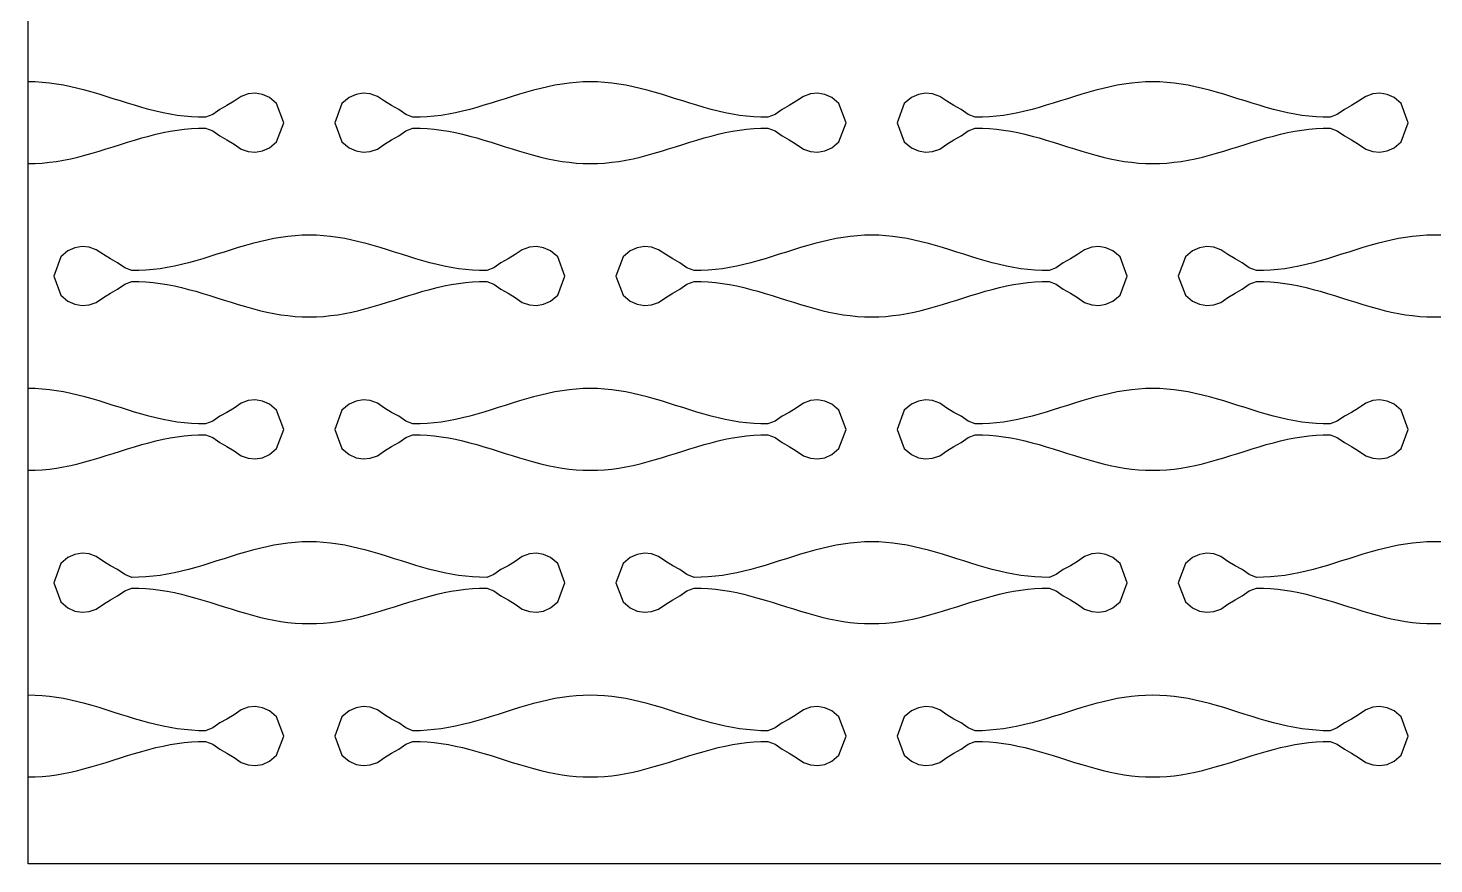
# Model space of a CAD drawing. Header units: millimetres. Extents: x 0 to 120, y 0 to 70.
# Drawn here: x 0 to 55, y 0 to 32.7 of the extents above; entities that cross this region are included whole.
import ezdxf

# ---------------------------------------------------------------- set-up
doc = ezdxf.new("R2010")
doc.units = ezdxf.units.MM
doc.layers.add('CUT', color=1, linetype='CONTINUOUS')

msp = doc.modelspace()

# ---------------------------------------------------------------- linework, layer by layer
at = {"layer": 'CUT'}
for points in [[(0, 70), (120, 70), (120, 0), (0, 0), (0, 70)], [(0, 27.4), (0, 27.4), (0.2778, 27.4056), (0.5556, 27.4222), (0.8333, 27.4496), (1.1111, 27.4874), (1.3889, 27.535), (1.6667, 27.5915), (1.9444, 27.6561), (2.2222, 27.7278), (2.5, 27.8053), (2.7778, 27.8876), (3.0556, 27.9731), (3.3333, 28.0606), (3.6111, 28.1487), (3.8889, 28.236), (4.1667, 28.321), (4.4444, 28.4024), (4.7222, 28.4789), (5, 28.5492), (5.2778, 28.6123), (5.5556, 28.6671), (5.8333, 28.7128), (6.1111, 28.7486), (6.3889, 28.7739), (6.6667, 28.7884), (6.9444, 28.7887), (7.2222, 28.6793), (7.5, 28.4839), (7.7778, 28.3329), (8.0556, 28.1639), (8.3333, 27.9694), (8.6111, 27.8726), (8.8889, 27.8487), (9.1667, 27.893), (9.4444, 28.0144), (9.7222, 28.2498), (10, 29), (10, 29), (9.7222, 29.7502), (9.4444, 29.9856), (9.1667, 30.107), (8.8889, 30.1513), (8.6111, 30.1274), (8.3333, 30.0306), (8.0556, 29.8361), (7.7778, 29.6671), (7.5, 29.5161), (7.2222, 29.3207), (6.9444, 29.2113), (6.6667, 29.2116), (6.3889, 29.2261), (6.1111, 29.2514), (5.8333, 29.2872), (5.5556, 29.3329), (5.2778, 29.3877), (5, 29.4508), (4.7222, 29.5211), (4.4444, 29.5976), (4.1667, 29.679), (3.8889, 29.764), (3.6111, 29.8513), (3.3333, 29.9394), (3.0556, 30.0269), (2.7778, 30.1124), (2.5, 30.1947), (2.2222, 30.2722), (1.9444, 30.3439), (1.6667, 30.4085), (1.3889, 30.465), (1.1111, 30.5126), (0.8333, 30.5504), (0.5556, 30.5778), (0.2778, 30.5944), (0, 30.6), (0, 30.6)], [(12, 29), (12.2778, 28.2498), (12.5556, 28.0144), (12.8333, 27.893), (13.1111, 27.8487), (13.3889, 27.8726), (13.6667, 27.9694), (13.9444, 28.1639), (14.2222, 28.3329), (14.5, 28.4839), (14.7778, 28.6793), (15.0556, 28.7887), (15.3333, 28.7884), (15.6111, 28.7739), (15.8889, 28.7486), (16.1667, 28.7128), (16.4444, 28.6671), (16.7222, 28.6123), (17, 28.5492), (17.2778, 28.4789), (17.5556, 28.4024), (17.8333, 28.321), (18.1111, 28.236), (18.3889, 28.1487), (18.6667, 28.0606), (18.9444, 27.9731), (19.2222, 27.8876), (19.5, 27.8053), (19.7778, 27.7278), (20.0556, 27.6561), (20.3333, 27.5915), (20.6111, 27.535), (20.8889, 27.4874), (21.1667, 27.4496), (21.4444, 27.4222), (21.7222, 27.4056), (22, 27.4), (22.2778, 27.4056), (22.5556, 27.4222), (22.8333, 27.4496), (23.1111, 27.4874), (23.3889, 27.535), (23.6667, 27.5915), (23.9444, 27.6561), (24.2222, 27.7278), (24.5, 27.8053), (24.7778, 27.8876), (25.0556, 27.9731), (25.3333, 28.0606), (25.6111, 28.1487), (25.8889, 28.236), (26.1667, 28.321), (26.4444, 28.4024), (26.7222, 28.4789), (27, 28.5492), (27.2778, 28.6123), (27.5556, 28.6671), (27.8333, 28.7128), (28.1111, 28.7486), (28.3889, 28.7739), (28.6667, 28.7884), (28.9444, 28.7887), (29.2222, 28.6793), (29.5, 28.4839), (29.7778, 28.3329), (30.0556, 28.1639), (30.3333, 27.9694), (30.6111, 27.8726), (30.8889, 27.8487), (31.1667, 27.893), (31.4444, 28.0144), (31.7222, 28.2498), (32, 29), (32, 29), (31.7222, 29.7502), (31.4444, 29.9856), (31.1667, 30.107), (30.8889, 30.1513), (30.6111, 30.1274), (30.3333, 30.0306), (30.0556, 29.8361), (29.7778, 29.6671), (29.5, 29.5161), (29.2222, 29.3207), (28.9444, 29.2113), (28.6667, 29.2116), (28.3889, 29.2261), (28.1111, 29.2514), (27.8333, 29.2872), (27.5556, 29.3329), (27.2778, 29.3877), (27, 29.4508), (26.7222, 29.5211), (26.4444, 29.5976), (26.1667, 29.679), (25.8889, 29.764), (25.6111, 29.8513), (25.3333, 29.9394), (25.0556, 30.0269), (24.7778, 30.1124), (24.5, 30.1947), (24.2222, 30.2722), (23.9444, 30.3439), (23.6667, 30.4085), (23.3889, 30.465), (23.1111, 30.5126), (22.8333, 30.5504), (22.5556, 30.5778), (22.2778, 30.5944), (22, 30.6), (21.7222, 30.5944), (21.4444, 30.5778), (21.1667, 30.5504), (20.8889, 30.5126), (20.6111, 30.465), (20.3333, 30.4085), (20.0556, 30.3439), (19.7778, 30.2722), (19.5, 30.1947), (19.2222, 30.1124), (18.9444, 30.0269), (18.6667, 29.9394), (18.3889, 29.8513), (18.1111, 29.764), (17.8333, 29.679), (17.5556, 29.5976), (17.2778, 29.5211), (17, 29.4508), (16.7222, 29.3877), (16.4444, 29.3329), (16.1667, 29.2872), (15.8889, 29.2514), (15.6111, 29.2261), (15.3333, 29.2116), (15.0556, 29.2113), (14.7778, 29.3207), (14.5, 29.5161), (14.2222, 29.6671), (13.9444, 29.8361), (13.6667, 30.0306), (13.3889, 30.1274), (13.1111, 30.1513), (12.8333, 30.107), (12.5556, 29.9856), (12.2778, 29.7502), (12, 29), (12, 29)], [(34, 29), (34.2778, 28.2498), (34.5556, 28.0144), (34.8333, 27.893), (35.1111, 27.8487), (35.3889, 27.8726), (35.6667, 27.9694), (35.9444, 28.1639), (36.2222, 28.3329), (36.5, 28.4839), (36.7778, 28.6793), (37.0556, 28.7887), (37.3333, 28.7884), (37.6111, 28.7739), (37.8889, 28.7486), (38.1667, 28.7128), (38.4444, 28.6671), (38.7222, 28.6123), (39, 28.5492), (39.2778, 28.4789), (39.5556, 28.4024), (39.8333, 28.321), (40.1111, 28.236), (40.3889, 28.1487), (40.6667, 28.0606), (40.9444, 27.9731), (41.2222, 27.8876), (41.5, 27.8053), (41.7778, 27.7278), (42.0556, 27.6561), (42.3333, 27.5915), (42.6111, 27.535), (42.8889, 27.4874), (43.1667, 27.4496), (43.4444, 27.4222), (43.7222, 27.4056), (44, 27.4), (44.2778, 27.4056), (44.5556, 27.4222), (44.8333, 27.4496), (45.1111, 27.4874), (45.3889, 27.535), (45.6667, 27.5915), (45.9444, 27.6561), (46.2222, 27.7278), (46.5, 27.8053), (46.7778, 27.8876), (47.0556, 27.9731), (47.3333, 28.0606), (47.6111, 28.1487), (47.8889, 28.236), (48.1667, 28.321), (48.4444, 28.4024), (48.7222, 28.4789), (49, 28.5492), (49.2778, 28.6123), (49.5556, 28.6671), (49.8333, 28.7128), (50.1111, 28.7486), (50.3889, 28.7739), (50.6667, 28.7884), (50.9444, 28.7887), (51.2222, 28.6793), (51.5, 28.4839), (51.7778, 28.3329), (52.0556, 28.1639), (52.3333, 27.9694), (52.6111, 27.8726), (52.8889, 27.8487), (53.1667, 27.893), (53.4444, 28.0144), (53.7222, 28.2498), (54, 29), (54, 29), (53.7222, 29.7502), (53.4444, 29.9856), (53.1667, 30.107), (52.8889, 30.1513), (52.6111, 30.1274), (52.3333, 30.0306), (52.0556, 29.8361), (51.7778, 29.6671), (51.5, 29.5161), (51.2222, 29.3207), (50.9444, 29.2113), (50.6667, 29.2116), (50.3889, 29.2261), (50.1111, 29.2514), (49.8333, 29.2872), (49.5556, 29.3329), (49.2778, 29.3877), (49, 29.4508), (48.7222, 29.5211), (48.4444, 29.5976), (48.1667, 29.679), (47.8889, 29.764), (47.6111, 29.8513), (47.3333, 29.9394), (47.0556, 30.0269), (46.7778, 30.1124), (46.5, 30.1947), (46.2222, 30.2722), (45.9444, 30.3439), (45.6667, 30.4085), (45.3889, 30.465), (45.1111, 30.5126), (44.8333, 30.5504), (44.5556, 30.5778), (44.2778, 30.5944), (44, 30.6), (43.7222, 30.5944), (43.4444, 30.5778), (43.1667, 30.5504), (42.8889, 30.5126), (42.6111, 30.465), (42.3333, 30.4085), (42.0556, 30.3439), (41.7778, 30.2722), (41.5, 30.1947), (41.2222, 30.1124), (40.9444, 30.0269), (40.6667, 29.9394), (40.3889, 29.8513), (40.1111, 29.764), (39.8333, 29.679), (39.5556, 29.5976), (39.2778, 29.5211), (39, 29.4508), (38.7222, 29.3877), (38.4444, 29.3329), (38.1667, 29.2872), (37.8889, 29.2514), (37.6111, 29.2261), (37.3333, 29.2116), (37.0556, 29.2113), (36.7778, 29.3207), (36.5, 29.5161), (36.2222, 29.6671), (35.9444, 29.8361), (35.6667, 30.0306), (35.3889, 30.1274), (35.1111, 30.1513), (34.8333, 30.107), (34.5556, 29.9856), (34.2778, 29.7502), (34, 29), (34, 29)], [(1, 23), (1.2778, 22.2498), (1.5556, 22.0144), (1.8333, 21.893), (2.1111, 21.8487), (2.3889, 21.8726), (2.6667, 21.9694), (2.9444, 22.1639), (3.2222, 22.3329), (3.5, 22.4839), (3.7778, 22.6793), (4.0556, 22.7887), (4.3333, 22.7884), (4.6111, 22.7739), (4.8889, 22.7486), (5.1667, 22.7128), (5.4444, 22.6671), (5.7222, 22.6123), (6, 22.5492), (6.2778, 22.4789), (6.5556, 22.4024), (6.8333, 22.321), (7.1111, 22.236), (7.3889, 22.1487), (7.6667, 22.0606), (7.9444, 21.9731), (8.2222, 21.8876), (8.5, 21.8053), (8.7778, 21.7278), (9.0556, 21.6561), (9.3333, 21.5915), (9.6111, 21.535), (9.8889, 21.4874), (10.1667, 21.4496), (10.4444, 21.4222), (10.7222, 21.4056), (11, 21.4), (11.2778, 21.4056), (11.5556, 21.4222), (11.8333, 21.4496), (12.1111, 21.4874), (12.3889, 21.535), (12.6667, 21.5915), (12.9444, 21.6561), (13.2222, 21.7278), (13.5, 21.8053), (13.7778, 21.8876), (14.0556, 21.9731), (14.3333, 22.0606), (14.6111, 22.1487), (14.8889, 22.236), (15.1667, 22.321), (15.4444, 22.4024), (15.7222, 22.4789), (16, 22.5492), (16.2778, 22.6123), (16.5556, 22.6671), (16.8333, 22.7128), (17.1111, 22.7486), (17.3889, 22.7739), (17.6667, 22.7884), (17.9444, 22.7887), (18.2222, 22.6793), (18.5, 22.4839), (18.7778, 22.3329), (19.0556, 22.1639), (19.3333, 21.9694), (19.6111, 21.8726), (19.8889, 21.8487), (20.1667, 21.893), (20.4444, 22.0144), (20.7222, 22.2498), (21, 23), (21, 23), (20.7222, 23.7502), (20.4444, 23.9856), (20.1667, 24.107), (19.8889, 24.1513), (19.6111, 24.1274), (19.3333, 24.0306), (19.0556, 23.8361), (18.7778, 23.6671), (18.5, 23.5161), (18.2222, 23.3207), (17.9444, 23.2113), (17.6667, 23.2116), (17.3889, 23.2261), (17.1111, 23.2514), (16.8333, 23.2872), (16.5556, 23.3329), (16.2778, 23.3877), (16, 23.4508), (15.7222, 23.5211), (15.4444, 23.5976), (15.1667, 23.679), (14.8889, 23.764), (14.6111, 23.8513), (14.3333, 23.9394), (14.0556, 24.0269), (13.7778, 24.1124), (13.5, 24.1947), (13.2222, 24.2722), (12.9444, 24.3439), (12.6667, 24.4085), (12.3889, 24.465), (12.1111, 24.5126), (11.8333, 24.5504), (11.5556, 24.5778), (11.2778, 24.5944), (11, 24.6), (10.7222, 24.5944), (10.4444, 24.5778), (10.1667, 24.5504), (9.8889, 24.5126), (9.6111, 24.465), (9.3333, 24.4085), (9.0556, 24.3439), (8.7778, 24.2722), (8.5, 24.1947), (8.2222, 24.1124), (7.9444, 24.0269), (7.6667, 23.9394), (7.3889, 23.8513), (7.1111, 23.764), (6.8333, 23.679), (6.5556, 23.5976), (6.2778, 23.5211), (6, 23.4508), (5.7222, 23.3877), (5.4444, 23.3329), (5.1667, 23.2872), (4.8889, 23.2514), (4.6111, 23.2261), (4.3333, 23.2116), (4.0556, 23.2113), (3.7778, 23.3207), (3.5, 23.5161), (3.2222, 23.6671), (2.9444, 23.8361), (2.6667, 24.0306), (2.3889, 24.1274), (2.1111, 24.1513), (1.8333, 24.107), (1.5556, 23.9856), (1.2778, 23.7502), (1, 23), (1, 23)], [(23, 23), (23.2778, 22.2498), (23.5556, 22.0144), (23.8333, 21.893), (24.1111, 21.8487), (24.3889, 21.8726), (24.6667, 21.9694), (24.9444, 22.1639), (25.2222, 22.3329), (25.5, 22.4839), (25.7778, 22.6793), (26.0556, 22.7887), (26.3333, 22.7884), (26.6111, 22.7739), (26.8889, 22.7486), (27.1667, 22.7128), (27.4444, 22.6671), (27.7222, 22.6123), (28, 22.5492), (28.2778, 22.4789), (28.5556, 22.4024), (28.8333, 22.321), (29.1111, 22.236), (29.3889, 22.1487), (29.6667, 22.0606), (29.9444, 21.9731), (30.2222, 21.8876), (30.5, 21.8053), (30.7778, 21.7278), (31.0556, 21.6561), (31.3333, 21.5915), (31.6111, 21.535), (31.8889, 21.4874), (32.1667, 21.4496), (32.4444, 21.4222), (32.7222, 21.4056), (33, 21.4), (33.2778, 21.4056), (33.5556, 21.4222), (33.8333, 21.4496), (34.1111, 21.4874), (34.3889, 21.535), (34.6667, 21.5915), (34.9444, 21.6561), (35.2222, 21.7278), (35.5, 21.8053), (35.7778, 21.8876), (36.0556, 21.9731), (36.3333, 22.0606), (36.6111, 22.1487), (36.8889, 22.236), (37.1667, 22.321), (37.4444, 22.4024), (37.7222, 22.4789), (38, 22.5492), (38.2778, 22.6123), (38.5556, 22.6671), (38.8333, 22.7128), (39.1111, 22.7486), (39.3889, 22.7739), (39.6667, 22.7884), (39.9444, 22.7887), (40.2222, 22.6793), (40.5, 22.4839), (40.7778, 22.3329), (41.0556, 22.1639), (41.3333, 21.9694), (41.6111, 21.8726), (41.8889, 21.8487), (42.1667, 21.893), (42.4444, 22.0144), (42.7222, 22.2498), (43, 23), (43, 23), (42.7222, 23.7502), (42.4444, 23.9856), (42.1667, 24.107), (41.8889, 24.1513), (41.6111, 24.1274), (41.3333, 24.0306), (41.0556, 23.8361), (40.7778, 23.6671), (40.5, 23.5161), (40.2222, 23.3207), (39.9444, 23.2113), (39.6667, 23.2116), (39.3889, 23.2261), (39.1111, 23.2514), (38.8333, 23.2872), (38.5556, 23.3329), (38.2778, 23.3877), (38, 23.4508), (37.7222, 23.5211), (37.4444, 23.5976), (37.1667, 23.679), (36.8889, 23.764), (36.6111, 23.8513), (36.3333, 23.9394), (36.0556, 24.0269), (35.7778, 24.1124), (35.5, 24.1947), (35.2222, 24.2722), (34.9444, 24.3439), (34.6667, 24.4085), (34.3889, 24.465), (34.1111, 24.5126), (33.8333, 24.5504), (33.5556, 24.5778), (33.2778, 24.5944), (33, 24.6), (32.7222, 24.5944), (32.4444, 24.5778), (32.1667, 24.5504), (31.8889, 24.5126), (31.6111, 24.465), (31.3333, 24.4085), (31.0556, 24.3439), (30.7778, 24.2722), (30.5, 24.1947), (30.2222, 24.1124), (29.9444, 24.0269), (29.6667, 23.9394), (29.3889, 23.8513), (29.1111, 23.764), (28.8333, 23.679), (28.5556, 23.5976), (28.2778, 23.5211), (28, 23.4508), (27.7222, 23.3877), (27.4444, 23.3329), (27.1667, 23.2872), (26.8889, 23.2514), (26.6111, 23.2261), (26.3333, 23.2116), (26.0556, 23.2113), (25.7778, 23.3207), (25.5, 23.5161), (25.2222, 23.6671), (24.9444, 23.8361), (24.6667, 24.0306), (24.3889, 24.1274), (24.1111, 24.1513), (23.8333, 24.107), (23.5556, 23.9856), (23.2778, 23.7502), (23, 23), (23, 23)], [(55.2778, 24.5944), (55, 24.6), (54.7222, 24.5944), (54.4444, 24.5778), (54.1667, 24.5504), (53.8889, 24.5126), (53.6111, 24.465), (53.3333, 24.4085), (53.0556, 24.3439), (52.7778, 24.2722), (52.5, 24.1947), (52.2222, 24.1124), (51.9444, 24.0269), (51.6667, 23.9394), (51.3889, 23.8513), (51.1111, 23.764), (50.8333, 23.679), (50.5556, 23.5976), (50.2778, 23.5211), (50, 23.4508), (49.7222, 23.3877), (49.4444, 23.3329), (49.1667, 23.2872), (48.8889, 23.2514), (48.6111, 23.2261), (48.3333, 23.2116), (48.0556, 23.2113), (47.7778, 23.3207), (47.5, 23.5161), (47.2222, 23.6671), (46.9444, 23.8361), (46.6667, 24.0306), (46.3889, 24.1274), (46.1111, 24.1513), (45.8333, 24.107), (45.5556, 23.9856), (45.2778, 23.7502), (45, 23), (45, 23)], [(45, 23), (45.2778, 22.2498), (45.5556, 22.0144), (45.8333, 21.893), (46.1111, 21.8487), (46.3889, 21.8726), (46.6667, 21.9694), (46.9444, 22.1639), (47.2222, 22.3329), (47.5, 22.4839), (47.7778, 22.6793), (48.0556, 22.7887), (48.3333, 22.7884), (48.6111, 22.7739), (48.8889, 22.7486), (49.1667, 22.7128), (49.4444, 22.6671), (49.7222, 22.6123), (50, 22.5492), (50.2778, 22.4789), (50.5556, 22.4024), (50.8333, 22.321), (51.1111, 22.236), (51.3889, 22.1487), (51.6667, 22.0606), (51.9444, 21.9731), (52.2222, 21.8876), (52.5, 21.8053), (52.7778, 21.7278), (53.0556, 21.6561), (53.3333, 21.5915), (53.6111, 21.535), (53.8889, 21.4874), (54.1667, 21.4496), (54.4444, 21.4222), (54.7222, 21.4056), (55, 21.4), (55.2778, 21.4056)], [(0, 15.4), (0, 15.4), (0.2778, 15.4056), (0.5556, 15.4222), (0.8333, 15.4496), (1.1111, 15.4874), (1.3889, 15.535), (1.6667, 15.5915), (1.9444, 15.6561), (2.2222, 15.7278), (2.5, 15.8053), (2.7778, 15.8876), (3.0556, 15.9731), (3.3333, 16.0606), (3.6111, 16.1487), (3.8889, 16.236), (4.1667, 16.321), (4.4444, 16.4024), (4.7222, 16.4789), (5, 16.5492), (5.2778, 16.6123), (5.5556, 16.6671), (5.8333, 16.7128), (6.1111, 16.7486), (6.3889, 16.7739), (6.6667, 16.7884), (6.9444, 16.7887), (7.2222, 16.6793), (7.5, 16.4839), (7.7778, 16.3329), (8.0556, 16.1639), (8.3333, 15.9694), (8.6111, 15.8726), (8.8889, 15.8487), (9.1667, 15.893), (9.4444, 16.0144), (9.7222, 16.2498), (10, 17), (10, 17), (9.7222, 17.7502), (9.4444, 17.9856), (9.1667, 18.107), (8.8889, 18.1513), (8.6111, 18.1274), (8.3333, 18.0306), (8.0556, 17.8361), (7.7778, 17.6671), (7.5, 17.5161), (7.2222, 17.3207), (6.9444, 17.2113), (6.6667, 17.2116), (6.3889, 17.2261), (6.1111, 17.2514), (5.8333, 17.2872), (5.5556, 17.3329), (5.2778, 17.3877), (5, 17.4508), (4.7222, 17.5211), (4.4444, 17.5976), (4.1667, 17.679), (3.8889, 17.764), (3.6111, 17.8513), (3.3333, 17.9394), (3.0556, 18.0269), (2.7778, 18.1124), (2.5, 18.1947), (2.2222, 18.2722), (1.9444, 18.3439), (1.6667, 18.4085), (1.3889, 18.465), (1.1111, 18.5126), (0.8333, 18.5504), (0.5556, 18.5778), (0.2778, 18.5944), (0, 18.6), (0, 18.6)], [(12, 17), (12.2778, 16.2498), (12.5556, 16.0144), (12.8333, 15.893), (13.1111, 15.8487), (13.3889, 15.8726), (13.6667, 15.9694), (13.9444, 16.1639), (14.2222, 16.3329), (14.5, 16.4839), (14.7778, 16.6793), (15.0556, 16.7887), (15.3333, 16.7884), (15.6111, 16.7739), (15.8889, 16.7486), (16.1667, 16.7128), (16.4444, 16.6671), (16.7222, 16.6123), (17, 16.5492), (17.2778, 16.4789), (17.5556, 16.4024), (17.8333, 16.321), (18.1111, 16.236), (18.3889, 16.1487), (18.6667, 16.0606), (18.9444, 15.9731), (19.2222, 15.8876), (19.5, 15.8053), (19.7778, 15.7278), (20.0556, 15.6561), (20.3333, 15.5915), (20.6111, 15.535), (20.8889, 15.4874), (21.1667, 15.4496), (21.4444, 15.4222), (21.7222, 15.4056), (22, 15.4), (22.2778, 15.4056), (22.5556, 15.4222), (22.8333, 15.4496), (23.1111, 15.4874), (23.3889, 15.535), (23.6667, 15.5915), (23.9444, 15.6561), (24.2222, 15.7278), (24.5, 15.8053), (24.7778, 15.8876), (25.0556, 15.9731), (25.3333, 16.0606), (25.6111, 16.1487), (25.8889, 16.236), (26.1667, 16.321), (26.4444, 16.4024), (26.7222, 16.4789), (27, 16.5492), (27.2778, 16.6123), (27.5556, 16.6671), (27.8333, 16.7128), (28.1111, 16.7486), (28.3889, 16.7739), (28.6667, 16.7884), (28.9444, 16.7887), (29.2222, 16.6793), (29.5, 16.4839), (29.7778, 16.3329), (30.0556, 16.1639), (30.3333, 15.9694), (30.6111, 15.8726), (30.8889, 15.8487), (31.1667, 15.893), (31.4444, 16.0144), (31.7222, 16.2498), (32, 17), (32, 17), (31.7222, 17.7502), (31.4444, 17.9856), (31.1667, 18.107), (30.8889, 18.1513), (30.6111, 18.1274), (30.3333, 18.0306), (30.0556, 17.8361), (29.7778, 17.6671), (29.5, 17.5161), (29.2222, 17.3207), (28.9444, 17.2113), (28.6667, 17.2116), (28.3889, 17.2261), (28.1111, 17.2514), (27.8333, 17.2872), (27.5556, 17.3329), (27.2778, 17.3877), (27, 17.4508), (26.7222, 17.5211), (26.4444, 17.5976), (26.1667, 17.679), (25.8889, 17.764), (25.6111, 17.8513), (25.3333, 17.9394), (25.0556, 18.0269), (24.7778, 18.1124), (24.5, 18.1947), (24.2222, 18.2722), (23.9444, 18.3439), (23.6667, 18.4085), (23.3889, 18.465), (23.1111, 18.5126), (22.8333, 18.5504), (22.5556, 18.5778), (22.2778, 18.5944), (22, 18.6), (21.7222, 18.5944), (21.4444, 18.5778), (21.1667, 18.5504), (20.8889, 18.5126), (20.6111, 18.465), (20.3333, 18.4085), (20.0556, 18.3439), (19.7778, 18.2722), (19.5, 18.1947), (19.2222, 18.1124), (18.9444, 18.0269), (18.6667, 17.9394), (18.3889, 17.8513), (18.1111, 17.764), (17.8333, 17.679), (17.5556, 17.5976), (17.2778, 17.5211), (17, 17.4508), (16.7222, 17.3877), (16.4444, 17.3329), (16.1667, 17.2872), (15.8889, 17.2514), (15.6111, 17.2261), (15.3333, 17.2116), (15.0556, 17.2113), (14.7778, 17.3207), (14.5, 17.5161), (14.2222, 17.6671), (13.9444, 17.8361), (13.6667, 18.0306), (13.3889, 18.1274), (13.1111, 18.1513), (12.8333, 18.107), (12.5556, 17.9856), (12.2778, 17.7502), (12, 17), (12, 17)], [(34, 17), (34.2778, 16.2498), (34.5556, 16.0144), (34.8333, 15.893), (35.1111, 15.8487), (35.3889, 15.8726), (35.6667, 15.9694), (35.9444, 16.1639), (36.2222, 16.3329), (36.5, 16.4839), (36.7778, 16.6793), (37.0556, 16.7887), (37.3333, 16.7884), (37.6111, 16.7739), (37.8889, 16.7486), (38.1667, 16.7128), (38.4444, 16.6671), (38.7222, 16.6123), (39, 16.5492), (39.2778, 16.4789), (39.5556, 16.4024), (39.8333, 16.321), (40.1111, 16.236), (40.3889, 16.1487), (40.6667, 16.0606), (40.9444, 15.9731), (41.2222, 15.8876), (41.5, 15.8053), (41.7778, 15.7278), (42.0556, 15.6561), (42.3333, 15.5915), (42.6111, 15.535), (42.8889, 15.4874), (43.1667, 15.4496), (43.4444, 15.4222), (43.7222, 15.4056), (44, 15.4), (44.2778, 15.4056), (44.5556, 15.4222), (44.8333, 15.4496), (45.1111, 15.4874), (45.3889, 15.535), (45.6667, 15.5915), (45.9444, 15.6561), (46.2222, 15.7278), (46.5, 15.8053), (46.7778, 15.8876), (47.0556, 15.9731), (47.3333, 16.0606), (47.6111, 16.1487), (47.8889, 16.236), (48.1667, 16.321), (48.4444, 16.4024), (48.7222, 16.4789), (49, 16.5492), (49.2778, 16.6123), (49.5556, 16.6671), (49.8333, 16.7128), (50.1111, 16.7486), (50.3889, 16.7739), (50.6667, 16.7884), (50.9444, 16.7887), (51.2222, 16.6793), (51.5, 16.4839), (51.7778, 16.3329), (52.0556, 16.1639), (52.3333, 15.9694), (52.6111, 15.8726), (52.8889, 15.8487), (53.1667, 15.893), (53.4444, 16.0144), (53.7222, 16.2498), (54, 17), (54, 17), (53.7222, 17.7502), (53.4444, 17.9856), (53.1667, 18.107), (52.8889, 18.1513), (52.6111, 18.1274), (52.3333, 18.0306), (52.0556, 17.8361), (51.7778, 17.6671), (51.5, 17.5161), (51.2222, 17.3207), (50.9444, 17.2113), (50.6667, 17.2116), (50.3889, 17.2261), (50.1111, 17.2514), (49.8333, 17.2872), (49.5556, 17.3329), (49.2778, 17.3877), (49, 17.4508), (48.7222, 17.5211), (48.4444, 17.5976), (48.1667, 17.679), (47.8889, 17.764), (47.6111, 17.8513), (47.3333, 17.9394), (47.0556, 18.0269), (46.7778, 18.1124), (46.5, 18.1947), (46.2222, 18.2722), (45.9444, 18.3439), (45.6667, 18.4085), (45.3889, 18.465), (45.1111, 18.5126), (44.8333, 18.5504), (44.5556, 18.5778), (44.2778, 18.5944), (44, 18.6), (43.7222, 18.5944), (43.4444, 18.5778), (43.1667, 18.5504), (42.8889, 18.5126), (42.6111, 18.465), (42.3333, 18.4085), (42.0556, 18.3439), (41.7778, 18.2722), (41.5, 18.1947), (41.2222, 18.1124), (40.9444, 18.0269), (40.6667, 17.9394), (40.3889, 17.8513), (40.1111, 17.764), (39.8333, 17.679), (39.5556, 17.5976), (39.2778, 17.5211), (39, 17.4508), (38.7222, 17.3877), (38.4444, 17.3329), (38.1667, 17.2872), (37.8889, 17.2514), (37.6111, 17.2261), (37.3333, 17.2116), (37.0556, 17.2113), (36.7778, 17.3207), (36.5, 17.5161), (36.2222, 17.6671), (35.9444, 17.8361), (35.6667, 18.0306), (35.3889, 18.1274), (35.1111, 18.1513), (34.8333, 18.107), (34.5556, 17.9856), (34.2778, 17.7502), (34, 17), (34, 17)], [(1, 11), (1.2778, 10.2498), (1.5556, 10.0144), (1.8333, 9.893), (2.1111, 9.8487), (2.3889, 9.8726), (2.6667, 9.9694), (2.9444, 10.1639), (3.2222, 10.3329), (3.5, 10.4839), (3.7778, 10.6793), (4.0556, 10.7887), (4.3333, 10.7884), (4.6111, 10.7739), (4.8889, 10.7486), (5.1667, 10.7128), (5.4444, 10.6671), (5.7222, 10.6123), (6, 10.5492), (6.2778, 10.4789), (6.5556, 10.4024), (6.8333, 10.321), (7.1111, 10.236), (7.3889, 10.1487), (7.6667, 10.0606), (7.9444, 9.9731), (8.2222, 9.8876), (8.5, 9.8053), (8.7778, 9.7278), (9.0556, 9.6561), (9.3333, 9.5915), (9.6111, 9.535), (9.8889, 9.4874), (10.1667, 9.4496), (10.4444, 9.4222), (10.7222, 9.4056), (11, 9.4), (11.2778, 9.4056), (11.5556, 9.4222), (11.8333, 9.4496), (12.1111, 9.4874), (12.3889, 9.535), (12.6667, 9.5915), (12.9444, 9.6561), (13.2222, 9.7278), (13.5, 9.8053), (13.7778, 9.8876), (14.0556, 9.9731), (14.3333, 10.0606), (14.6111, 10.1487), (14.8889, 10.236), (15.1667, 10.321), (15.4444, 10.4024), (15.7222, 10.4789), (16, 10.5492), (16.2778, 10.6123), (16.5556, 10.6671), (16.8333, 10.7128), (17.1111, 10.7486), (17.3889, 10.7739), (17.6667, 10.7884), (17.9444, 10.7887), (18.2222, 10.6793), (18.5, 10.4839), (18.7778, 10.3329), (19.0556, 10.1639), (19.3333, 9.9694), (19.6111, 9.8726), (19.8889, 9.8487), (20.1667, 9.893), (20.4444, 10.0144), (20.7222, 10.2498), (21, 11), (21, 11), (20.7222, 11.7502), (20.4444, 11.9856), (20.1667, 12.107), (19.8889, 12.1513), (19.6111, 12.1274), (19.3333, 12.0306), (19.0556, 11.8361), (18.7778, 11.6671), (18.5, 11.5161), (18.2222, 11.3207), (17.9444, 11.2113), (17.6667, 11.2116), (17.3889, 11.2261), (17.1111, 11.2514), (16.8333, 11.2872), (16.5556, 11.3329), (16.2778, 11.3877), (16, 11.4508), (15.7222, 11.5211), (15.4444, 11.5976), (15.1667, 11.679), (14.8889, 11.764), (14.6111, 11.8513), (14.3333, 11.9394), (14.0556, 12.0269), (13.7778, 12.1124), (13.5, 12.1947), (13.2222, 12.2722), (12.9444, 12.3439), (12.6667, 12.4085), (12.3889, 12.465), (12.1111, 12.5126), (11.8333, 12.5504), (11.5556, 12.5778), (11.2778, 12.5944), (11, 12.6), (10.7222, 12.5944), (10.4444, 12.5778), (10.1667, 12.5504), (9.8889, 12.5126), (9.6111, 12.465), (9.3333, 12.4085), (9.0556, 12.3439), (8.7778, 12.2722), (8.5, 12.1947), (8.2222, 12.1124), (7.9444, 12.0269), (7.6667, 11.9394), (7.3889, 11.8513), (7.1111, 11.764), (6.8333, 11.679), (6.5556, 11.5976), (6.2778, 11.5211), (6, 11.4508), (5.7222, 11.3877), (5.4444, 11.3329), (5.1667, 11.2872), (4.8889, 11.2514), (4.6111, 11.2261), (4.3333, 11.2116), (4.0556, 11.2113), (3.7778, 11.3207), (3.5, 11.5161), (3.2222, 11.6671), (2.9444, 11.8361), (2.6667, 12.0306), (2.3889, 12.1274), (2.1111, 12.1513), (1.8333, 12.107), (1.5556, 11.9856), (1.2778, 11.7502), (1, 11), (1, 11)], [(23, 11), (23.2778, 10.2498), (23.5556, 10.0144), (23.8333, 9.893), (24.1111, 9.8487), (24.3889, 9.8726), (24.6667, 9.9694), (24.9444, 10.1639), (25.2222, 10.3329), (25.5, 10.4839), (25.7778, 10.6793), (26.0556, 10.7887), (26.3333, 10.7884), (26.6111, 10.7739), (26.8889, 10.7486), (27.1667, 10.7128), (27.4444, 10.6671), (27.7222, 10.6123), (28, 10.5492), (28.2778, 10.4789), (28.5556, 10.4024), (28.8333, 10.321), (29.1111, 10.236), (29.3889, 10.1487), (29.6667, 10.0606), (29.9444, 9.9731), (30.2222, 9.8876), (30.5, 9.8053), (30.7778, 9.7278), (31.0556, 9.6561), (31.3333, 9.5915), (31.6111, 9.535), (31.8889, 9.4874), (32.1667, 9.4496), (32.4444, 9.4222), (32.7222, 9.4056), (33, 9.4), (33.2778, 9.4056), (33.5556, 9.4222), (33.8333, 9.4496), (34.1111, 9.4874), (34.3889, 9.535), (34.6667, 9.5915), (34.9444, 9.6561), (35.2222, 9.7278), (35.5, 9.8053), (35.7778, 9.8876), (36.0556, 9.9731), (36.3333, 10.0606), (36.6111, 10.1487), (36.8889, 10.236), (37.1667, 10.321), (37.4444, 10.4024), (37.7222, 10.4789), (38, 10.5492), (38.2778, 10.6123), (38.5556, 10.6671), (38.8333, 10.7128), (39.1111, 10.7486), (39.3889, 10.7739), (39.6667, 10.7884), (39.9444, 10.7887), (40.2222, 10.6793), (40.5, 10.4839), (40.7778, 10.3329), (41.0556, 10.1639), (41.3333, 9.9694), (41.6111, 9.8726), (41.8889, 9.8487), (42.1667, 9.893), (42.4444, 10.0144), (42.7222, 10.2498), (43, 11), (43, 11), (42.7222, 11.7502), (42.4444, 11.9856), (42.1667, 12.107), (41.8889, 12.1513), (41.6111, 12.1274), (41.3333, 12.0306), (41.0556, 11.8361), (40.7778, 11.6671), (40.5, 11.5161), (40.2222, 11.3207), (39.9444, 11.2113), (39.6667, 11.2116), (39.3889, 11.2261), (39.1111, 11.2514), (38.8333, 11.2872), (38.5556, 11.3329), (38.2778, 11.3877), (38, 11.4508), (37.7222, 11.5211), (37.4444, 11.5976), (37.1667, 11.679), (36.8889, 11.764), (36.6111, 11.8513), (36.3333, 11.9394), (36.0556, 12.0269), (35.7778, 12.1124), (35.5, 12.1947), (35.2222, 12.2722), (34.9444, 12.3439), (34.6667, 12.4085), (34.3889, 12.465), (34.1111, 12.5126), (33.8333, 12.5504), (33.5556, 12.5778), (33.2778, 12.5944), (33, 12.6), (32.7222, 12.5944), (32.4444, 12.5778), (32.1667, 12.5504), (31.8889, 12.5126), (31.6111, 12.465), (31.3333, 12.4085), (31.0556, 12.3439), (30.7778, 12.2722), (30.5, 12.1947), (30.2222, 12.1124), (29.9444, 12.0269), (29.6667, 11.9394), (29.3889, 11.8513), (29.1111, 11.764), (28.8333, 11.679), (28.5556, 11.5976), (28.2778, 11.5211), (28, 11.4508), (27.7222, 11.3877), (27.4444, 11.3329), (27.1667, 11.2872), (26.8889, 11.2514), (26.6111, 11.2261), (26.3333, 11.2116), (26.0556, 11.2113), (25.7778, 11.3207), (25.5, 11.5161), (25.2222, 11.6671), (24.9444, 11.8361), (24.6667, 12.0306), (24.3889, 12.1274), (24.1111, 12.1513), (23.8333, 12.107), (23.5556, 11.9856), (23.2778, 11.7502), (23, 11), (23, 11)], [(55.2778, 12.5944), (55, 12.6), (54.7222, 12.5944), (54.4444, 12.5778), (54.1667, 12.5504), (53.8889, 12.5126), (53.6111, 12.465), (53.3333, 12.4085), (53.0556, 12.3439), (52.7778, 12.2722), (52.5, 12.1947), (52.2222, 12.1124), (51.9444, 12.0269), (51.6667, 11.9394), (51.3889, 11.8513), (51.1111, 11.764), (50.8333, 11.679), (50.5556, 11.5976), (50.2778, 11.5211), (50, 11.4508), (49.7222, 11.3877), (49.4444, 11.3329), (49.1667, 11.2872), (48.8889, 11.2514), (48.6111, 11.2261), (48.3333, 11.2116), (48.0556, 11.2113), (47.7778, 11.3207), (47.5, 11.5161), (47.2222, 11.6671), (46.9444, 11.8361), (46.6667, 12.0306), (46.3889, 12.1274), (46.1111, 12.1513), (45.8333, 12.107), (45.5556, 11.9856), (45.2778, 11.7502), (45, 11), (45, 11)], [(45, 11), (45.2778, 10.2498), (45.5556, 10.0144), (45.8333, 9.893), (46.1111, 9.8487), (46.3889, 9.8726), (46.6667, 9.9694), (46.9444, 10.1639), (47.2222, 10.3329), (47.5, 10.4839), (47.7778, 10.6793), (48.0556, 10.7887), (48.3333, 10.7884), (48.6111, 10.7739), (48.8889, 10.7486), (49.1667, 10.7128), (49.4444, 10.6671), (49.7222, 10.6123), (50, 10.5492), (50.2778, 10.4789), (50.5556, 10.4024), (50.8333, 10.321), (51.1111, 10.236), (51.3889, 10.1487), (51.6667, 10.0606), (51.9444, 9.9731), (52.2222, 9.8876), (52.5, 9.8053), (52.7778, 9.7278), (53.0556, 9.6561), (53.3333, 9.5915), (53.6111, 9.535), (53.8889, 9.4874), (54.1667, 9.4496), (54.4444, 9.4222), (54.7222, 9.4056), (55, 9.4), (55.2778, 9.4056)], [(0, 3.4), (0, 3.4), (0.2778, 3.4056), (0.5556, 3.4222), (0.8333, 3.4496), (1.1111, 3.4874), (1.3889, 3.535), (1.6667, 3.5915), (1.9444, 3.6561), (2.2222, 3.7278), (2.5, 3.8053), (2.7778, 3.8876), (3.0556, 3.9731), (3.3333, 4.0606), (3.6111, 4.1487), (3.8889, 4.236), (4.1667, 4.321), (4.4444, 4.4024), (4.7222, 4.4789), (5, 4.5492), (5.2778, 4.6123), (5.5556, 4.6671), (5.8333, 4.7128), (6.1111, 4.7486), (6.3889, 4.7739), (6.6667, 4.7884), (6.9444, 4.7887), (7.2222, 4.6793), (7.5, 4.4839), (7.7778, 4.3329), (8.0556, 4.1639), (8.3333, 3.9694), (8.6111, 3.8726), (8.8889, 3.8487), (9.1667, 3.893), (9.4444, 4.0144), (9.7222, 4.2498), (10, 5), (10, 5), (9.7222, 5.7502), (9.4444, 5.9856), (9.1667, 6.107), (8.8889, 6.1513), (8.6111, 6.1274), (8.3333, 6.0306), (8.0556, 5.8361), (7.7778, 5.6671), (7.5, 5.5161), (7.2222, 5.3207), (6.9444, 5.2113), (6.6667, 5.2116), (6.3889, 5.2261), (6.1111, 5.2514), (5.8333, 5.2872), (5.5556, 5.3329), (5.2778, 5.3877), (5, 5.4508), (4.7222, 5.5211), (4.4444, 5.5976), (4.1667, 5.679), (3.8889, 5.764), (3.6111, 5.8513), (3.3333, 5.9394), (3.0556, 6.0269), (2.7778, 6.1124), (2.5, 6.1947), (2.2222, 6.2722), (1.9444, 6.3439), (1.6667, 6.4085), (1.3889, 6.465), (1.1111, 6.5126), (0.8333, 6.5504), (0.5556, 6.5778), (0.2778, 6.5944), (0, 6.6), (0, 6.6)], [(12, 5), (12.2778, 4.2498), (12.5556, 4.0144), (12.8333, 3.893), (13.1111, 3.8487), (13.3889, 3.8726), (13.6667, 3.9694), (13.9444, 4.1639), (14.2222, 4.3329), (14.5, 4.4839), (14.7778, 4.6793), (15.0556, 4.7887), (15.3333, 4.7884), (15.6111, 4.7739), (15.8889, 4.7486), (16.1667, 4.7128), (16.4444, 4.6671), (16.7222, 4.6123), (17, 4.5492), (17.2778, 4.4789), (17.5556, 4.4024), (17.8333, 4.321), (18.1111, 4.236), (18.3889, 4.1487), (18.6667, 4.0606), (18.9444, 3.9731), (19.2222, 3.8876), (19.5, 3.8053), (19.7778, 3.7278), (20.0556, 3.6561), (20.3333, 3.5915), (20.6111, 3.535), (20.8889, 3.4874), (21.1667, 3.4496), (21.4444, 3.4222), (21.7222, 3.4056), (22, 3.4), (22.2778, 3.4056), (22.5556, 3.4222), (22.8333, 3.4496), (23.1111, 3.4874), (23.3889, 3.535), (23.6667, 3.5915), (23.9444, 3.6561), (24.2222, 3.7278), (24.5, 3.8053), (24.7778, 3.8876), (25.0556, 3.9731), (25.3333, 4.0606), (25.6111, 4.1487), (25.8889, 4.236), (26.1667, 4.321), (26.4444, 4.4024), (26.7222, 4.4789), (27, 4.5492), (27.2778, 4.6123), (27.5556, 4.6671), (27.8333, 4.7128), (28.1111, 4.7486), (28.3889, 4.7739), (28.6667, 4.7884), (28.9444, 4.7887), (29.2222, 4.6793), (29.5, 4.4839), (29.7778, 4.3329), (30.0556, 4.1639), (30.3333, 3.9694), (30.6111, 3.8726), (30.8889, 3.8487), (31.1667, 3.893), (31.4444, 4.0144), (31.7222, 4.2498), (32, 5), (32, 5), (31.7222, 5.7502), (31.4444, 5.9856), (31.1667, 6.107), (30.8889, 6.1513), (30.6111, 6.1274), (30.3333, 6.0306), (30.0556, 5.8361), (29.7778, 5.6671), (29.5, 5.5161), (29.2222, 5.3207), (28.9444, 5.2113), (28.6667, 5.2116), (28.3889, 5.2261), (28.1111, 5.2514), (27.8333, 5.2872), (27.5556, 5.3329), (27.2778, 5.3877), (27, 5.4508), (26.7222, 5.5211), (26.4444, 5.5976), (26.1667, 5.679), (25.8889, 5.764), (25.6111, 5.8513), (25.3333, 5.9394), (25.0556, 6.0269), (24.7778, 6.1124), (24.5, 6.1947), (24.2222, 6.2722), (23.9444, 6.3439), (23.6667, 6.4085), (23.3889, 6.465), (23.1111, 6.5126), (22.8333, 6.5504), (22.5556, 6.5778), (22.2778, 6.5944), (22, 6.6), (21.7222, 6.5944), (21.4444, 6.5778), (21.1667, 6.5504), (20.8889, 6.5126), (20.6111, 6.465), (20.3333, 6.4085), (20.0556, 6.3439), (19.7778, 6.2722), (19.5, 6.1947), (19.2222, 6.1124), (18.9444, 6.0269), (18.6667, 5.9394), (18.3889, 5.8513), (18.1111, 5.764), (17.8333, 5.679), (17.5556, 5.5976), (17.2778, 5.5211), (17, 5.4508), (16.7222, 5.3877), (16.4444, 5.3329), (16.1667, 5.2872), (15.8889, 5.2514), (15.6111, 5.2261), (15.3333, 5.2116), (15.0556, 5.2113), (14.7778, 5.3207), (14.5, 5.5161), (14.2222, 5.6671), (13.9444, 5.8361), (13.6667, 6.0306), (13.3889, 6.1274), (13.1111, 6.1513), (12.8333, 6.107), (12.5556, 5.9856), (12.2778, 5.7502), (12, 5), (12, 5)], [(34, 5), (34.2778, 4.2498), (34.5556, 4.0144), (34.8333, 3.893), (35.1111, 3.8487), (35.3889, 3.8726), (35.6667, 3.9694), (35.9444, 4.1639), (36.2222, 4.3329), (36.5, 4.4839), (36.7778, 4.6793), (37.0556, 4.7887), (37.3333, 4.7884), (37.6111, 4.7739), (37.8889, 4.7486), (38.1667, 4.7128), (38.4444, 4.6671), (38.7222, 4.6123), (39, 4.5492), (39.2778, 4.4789), (39.5556, 4.4024), (39.8333, 4.321), (40.1111, 4.236), (40.3889, 4.1487), (40.6667, 4.0606), (40.9444, 3.9731), (41.2222, 3.8876), (41.5, 3.8053), (41.7778, 3.7278), (42.0556, 3.6561), (42.3333, 3.5915), (42.6111, 3.535), (42.8889, 3.4874), (43.1667, 3.4496), (43.4444, 3.4222), (43.7222, 3.4056), (44, 3.4), (44.2778, 3.4056), (44.5556, 3.4222), (44.8333, 3.4496), (45.1111, 3.4874), (45.3889, 3.535), (45.6667, 3.5915), (45.9444, 3.6561), (46.2222, 3.7278), (46.5, 3.8053), (46.7778, 3.8876), (47.0556, 3.9731), (47.3333, 4.0606), (47.6111, 4.1487), (47.8889, 4.236), (48.1667, 4.321), (48.4444, 4.4024), (48.7222, 4.4789), (49, 4.5492), (49.2778, 4.6123), (49.5556, 4.6671), (49.8333, 4.7128), (50.1111, 4.7486), (50.3889, 4.7739), (50.6667, 4.7884), (50.9444, 4.7887), (51.2222, 4.6793), (51.5, 4.4839), (51.7778, 4.3329), (52.0556, 4.1639), (52.3333, 3.9694), (52.6111, 3.8726), (52.8889, 3.8487), (53.1667, 3.893), (53.4444, 4.0144), (53.7222, 4.2498), (54, 5), (54, 5), (53.7222, 5.7502), (53.4444, 5.9856), (53.1667, 6.107), (52.8889, 6.1513), (52.6111, 6.1274), (52.3333, 6.0306), (52.0556, 5.8361), (51.7778, 5.6671), (51.5, 5.5161), (51.2222, 5.3207), (50.9444, 5.2113), (50.6667, 5.2116), (50.3889, 5.2261), (50.1111, 5.2514), (49.8333, 5.2872), (49.5556, 5.3329), (49.2778, 5.3877), (49, 5.4508), (48.7222, 5.5211), (48.4444, 5.5976), (48.1667, 5.679), (47.8889, 5.764), (47.6111, 5.8513), (47.3333, 5.9394), (47.0556, 6.0269), (46.7778, 6.1124), (46.5, 6.1947), (46.2222, 6.2722), (45.9444, 6.3439), (45.6667, 6.4085), (45.3889, 6.465), (45.1111, 6.5126), (44.8333, 6.5504), (44.5556, 6.5778), (44.2778, 6.5944), (44, 6.6), (43.7222, 6.5944), (43.4444, 6.5778), (43.1667, 6.5504), (42.8889, 6.5126), (42.6111, 6.465), (42.3333, 6.4085), (42.0556, 6.3439), (41.7778, 6.2722), (41.5, 6.1947), (41.2222, 6.1124), (40.9444, 6.0269), (40.6667, 5.9394), (40.3889, 5.8513), (40.1111, 5.764), (39.8333, 5.679), (39.5556, 5.5976), (39.2778, 5.5211), (39, 5.4508), (38.7222, 5.3877), (38.4444, 5.3329), (38.1667, 5.2872), (37.8889, 5.2514), (37.6111, 5.2261), (37.3333, 5.2116), (37.0556, 5.2113), (36.7778, 5.3207), (36.5, 5.5161), (36.2222, 5.6671), (35.9444, 5.8361), (35.6667, 6.0306), (35.3889, 6.1274), (35.1111, 6.1513), (34.8333, 6.107), (34.5556, 5.9856), (34.2778, 5.7502), (34, 5), (34, 5)]]:
    msp.add_lwpolyline(points, dxfattribs=at)

doc.saveas('drawing.dxf')
